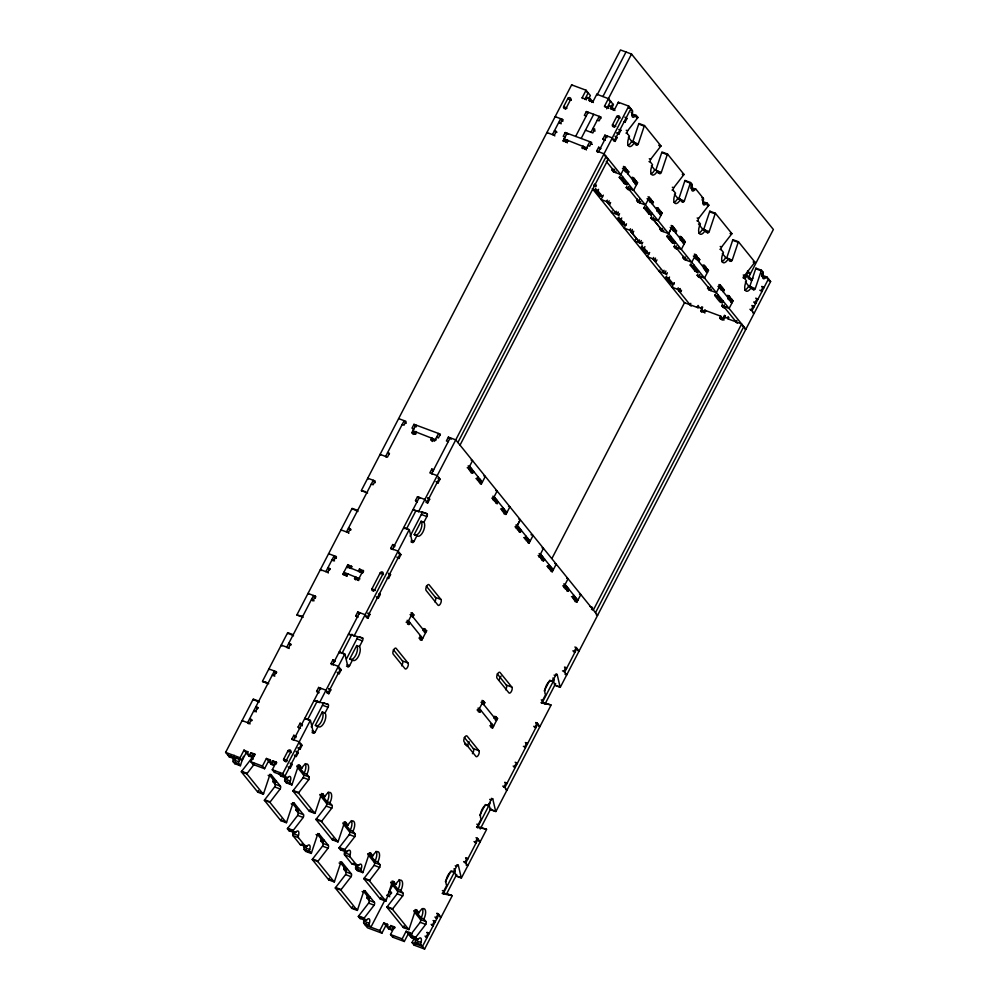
<?xml version="1.0" encoding="UTF-8"?>
<svg xmlns="http://www.w3.org/2000/svg" width="999" height="999" viewBox="0 0 999 999"><rect width="100%" height="100%" fill="white"/><g stroke="black" fill="none" stroke-linecap="round" stroke-linejoin="round"><path stroke-width="1.5" d="M243.519 756.243L240.534 765.147A2.21 0.999 -69.6 0 1 240.284 765.734L234.753 763.673A2.21 0.999 -69.6 0 0 235.002 763.086L235.377 761.975M385.377 899.25L370.879 927.222L369.38 925.374A2.21 0.999 -69.6 0 1 369.368 923.276A4.421 2.01 -69.6 0 0 369.355 919.08A4.421 2.01 -69.6 0 0 366.695 919.967A2.21 0.999 -69.6 0 1 365.372 920.416L363.873 918.568A2.21 0.999 -69.6 0 1 364.185 918.056L374.138 905.181A2.21 0.999 -69.6 0 0 374.413 902.397L365.197 890.996A2.21 0.999 -69.6 0 0 363.499 892.02L357.542 909.839A2.21 0.999 -69.6 0 1 357.292 910.426L340.834 890.072A2.21 0.999 -69.6 0 1 341.146 889.56L351.099 876.685A2.21 0.999 -69.6 0 0 351.373 873.9L342.158 862.499A2.21 0.999 -69.6 0 0 340.459 863.536L334.503 881.343A2.21 0.999 -69.6 0 1 334.253 881.93L317.794 861.588A2.21 0.999 -69.6 0 1 318.107 861.076L328.059 848.201A2.21 0.999 -69.6 0 0 328.334 845.416L319.118 834.003A2.21 0.999 -69.6 0 0 317.42 835.039L311.463 852.859A2.21 0.999 -69.6 0 1 311.213 853.433L309.715 851.585A2.21 0.999 -69.6 0 1 309.702 849.487A4.421 2.01 -69.6 0 0 309.678 845.291A4.421 2.01 -69.6 0 0 307.03 846.178A2.21 0.999 -69.6 0 1 305.694 846.628L298.451 837.661A2.21 0.999 -69.6 0 1 298.439 835.564A4.421 2.01 -69.6 0 0 298.426 831.368A4.421 2.01 -69.6 0 0 295.766 832.254A2.21 0.999 -69.6 0 1 294.443 832.704L292.944 830.856A2.21 0.999 -69.6 0 1 293.256 830.344L303.209 817.469A2.21 0.999 -69.6 0 0 303.484 814.684L294.268 803.283A2.21 0.999 -69.6 0 0 292.57 804.307L286.613 822.127A2.21 0.999 -69.6 0 1 286.363 822.714L269.905 802.359A2.21 0.999 -69.6 0 1 270.217 801.86L280.17 788.973A2.21 0.999 -69.6 0 0 280.444 786.188L271.228 774.787A2.21 0.999 -69.6 0 0 269.53 775.823L263.574 793.643A2.21 0.999 -69.6 0 1 263.324 794.217L257.792 792.17A2.21 0.999 -69.6 0 0 258.042 791.583L258.416 790.471M446.703 893.693L452.235 895.741L424.6 949.05L420.979 944.567A2.21 0.999 -69.6 0 1 420.966 942.469A4.421 2.01 -69.6 0 0 420.954 938.273A4.421 2.01 -69.6 0 0 418.294 939.16A2.21 0.999 -69.6 0 1 416.97 939.609L415.472 937.761A2.21 0.999 -69.6 0 1 415.784 937.249L425.736 924.375A2.21 0.999 -69.6 0 0 426.011 921.59L423.888 918.955A7.73 3.521 -69.6 0 0 424.862 909.215A7.73 3.521 -69.6 0 0 418.918 912.811L416.795 910.189A2.21 0.999 -69.6 0 0 415.097 911.213L409.14 929.033A2.21 0.999 -69.6 0 1 408.891 929.619L392.432 909.265A2.21 0.999 -69.6 0 1 392.744 908.753L402.697 895.878A2.21 0.999 -69.6 0 0 402.972 893.094L400.849 890.471A7.73 3.521 -69.6 0 0 401.823 880.718A7.73 3.521 -69.6 0 0 395.879 884.327L393.756 881.692A2.21 0.999 -69.6 0 0 392.058 882.729L386.101 900.549A2.21 0.999 -69.6 0 1 385.851 901.123L369.393 880.781A2.21 0.999 -69.6 0 1 369.705 880.269L379.657 867.394A2.21 0.999 -69.6 0 0 379.932 864.61L377.809 861.975A7.73 3.521 -69.6 0 0 378.783 852.234A7.73 3.521 -69.6 0 0 372.839 855.831L370.716 853.208A2.21 0.999 -69.6 0 0 369.018 854.232L363.062 872.052A2.21 0.999 -69.6 0 1 362.812 872.639L361.313 870.778A2.21 0.999 -69.6 0 1 361.301 868.68A4.421 2.01 -69.6 0 0 361.288 864.485A4.421 2.01 -69.6 0 0 358.629 865.384A2.21 0.999 -69.6 0 1 357.305 865.821L350.05 856.855A2.21 0.999 -69.6 0 1 350.037 854.757A4.421 2.01 -69.6 0 0 350.025 850.561A4.421 2.01 -69.6 0 0 347.365 851.46A2.21 0.999 -69.6 0 1 346.041 851.897L344.543 850.049A2.21 0.999 -69.6 0 1 344.855 849.537L354.807 836.663A2.21 0.999 -69.6 0 0 355.095 833.878L352.959 831.243A7.73 3.521 -69.6 0 0 353.933 821.503A7.73 3.521 -69.6 0 0 348.002 825.112L345.866 822.477A2.21 0.999 -69.6 0 0 344.168 823.501L338.211 841.32A2.21 0.999 -69.6 0 1 337.962 841.907L321.503 821.553A2.21 0.999 -69.6 0 1 321.815 821.053L331.768 808.166A2.21 0.999 -69.6 0 0 332.055 805.394L329.92 802.759A7.73 3.521 -69.6 0 0 330.906 793.006A7.73 3.521 -69.6 0 0 324.962 796.615L322.827 793.98A2.21 0.999 -69.6 0 0 321.129 795.017L315.172 812.836A2.21 0.999 -69.6 0 1 314.922 813.411L298.464 793.069A2.21 0.999 -69.6 0 1 298.776 792.557L308.728 779.682A2.21 0.999 -69.6 0 0 309.016 776.897L306.88 774.262A7.73 3.521 -69.6 0 0 307.867 764.522A7.73 3.521 -69.6 0 0 301.923 768.131L299.787 765.496A2.21 0.999 -69.6 0 0 298.089 766.52L292.133 784.34A2.21 0.999 -69.6 0 1 291.883 784.927L286.351 782.866A2.21 0.999 -69.6 0 0 286.601 782.292L286.975 781.168M286.363 822.714L280.831 820.654A2.21 0.999 -69.6 0 0 281.081 820.079L281.456 818.955M314.922 813.411L309.39 811.363A2.21 0.999 -69.6 0 0 309.64 810.776L310.015 809.665M311.213 853.433L305.682 851.385A2.21 0.999 -69.6 0 0 305.931 850.798L306.306 849.687M337.962 841.907L332.43 839.847A2.21 0.999 -69.6 0 0 332.679 839.272L333.054 838.149M334.253 881.93L328.721 879.869A2.21 0.999 -69.6 0 0 328.971 879.295L329.345 878.183M362.812 872.639L357.28 870.579A2.21 0.999 -69.6 0 0 357.53 869.992L357.904 868.88M357.292 910.426L351.76 908.366A2.21 0.999 -69.6 0 0 352.01 907.779L352.385 906.667M632.429 142.382A2.21 0.999 -69.6 0 0 632.729 141.895L638.698 124.076A2.21 0.999 -69.6 0 1 638.948 123.489L644.48 125.549L660.926 145.904A2.21 0.999 -69.6 0 1 660.614 146.403L650.661 159.291A2.21 0.999 -69.6 0 0 650.386 162.063L652.509 164.698A7.73 3.521 -69.6 0 0 651.535 174.45A7.73 3.521 -69.6 0 0 657.479 170.841L659.602 173.476A2.21 0.999 -69.6 0 0 661.301 172.44L667.257 154.62A2.21 0.999 -69.6 0 1 667.519 154.046L661.987 151.985A2.21 0.999 -69.6 0 0 661.738 152.572L655.769 170.379L661.301 172.44M385.851 901.123L380.319 899.063A2.21 0.999 -69.6 0 0 380.569 898.488L380.944 897.377M635.189 144.468L636.563 144.98A2.21 0.999 -69.6 0 0 638.261 143.956L644.218 126.136A2.21 0.999 -69.6 0 1 644.48 125.549M408.891 929.619L403.359 927.559A2.21 0.999 -69.6 0 0 403.608 926.972L403.983 925.861M678.508 199.363A2.21 0.999 -69.6 0 0 678.808 198.876L684.777 181.056A2.21 0.999 -69.6 0 1 685.027 180.469L690.559 182.53L692.045 184.378A2.21 0.999 -69.6 0 1 692.057 186.476A4.421 2.01 -69.6 0 0 692.082 190.672A4.421 2.01 -69.6 0 0 694.73 189.785A2.21 0.999 -69.6 0 1 696.066 189.348L703.308 198.302A2.21 0.999 -69.6 0 1 703.321 200.399A4.421 2.01 -69.6 0 0 703.333 204.595A4.421 2.01 -69.6 0 0 705.993 203.709A2.21 0.999 -69.6 0 1 707.317 203.272L708.815 205.12A2.21 0.999 -69.6 0 1 708.503 205.619L698.551 218.506A2.21 0.999 -69.6 0 0 698.276 221.291L700.399 223.913A7.73 3.521 -69.6 0 0 699.425 233.666A7.73 3.521 -69.6 0 0 705.369 230.057L707.492 232.692A2.21 0.999 -69.6 0 0 709.19 231.656L715.147 213.836A2.21 0.999 -69.6 0 1 715.396 213.262L709.877 211.201A2.21 0.999 -69.6 0 0 709.615 211.788L703.658 229.608A2.21 0.999 -69.6 0 1 703.246 230.245M681.268 201.448L682.642 201.96A2.21 0.999 -69.6 0 0 684.34 200.936L690.297 183.117A2.21 0.999 -69.6 0 1 690.559 182.53M726.698 258.092L732.654 240.272A2.21 0.999 -69.6 0 1 732.916 239.698L738.436 241.746L754.894 262.1A2.21 0.999 -69.6 0 1 754.582 262.612L744.63 275.487A2.21 0.999 -69.6 0 0 744.355 278.271L746.478 280.894A7.73 3.521 -69.6 0 0 745.504 290.647A7.73 3.521 -69.6 0 0 751.448 287.038L753.571 289.673A2.21 0.999 -69.6 0 0 755.269 288.636L761.226 270.816A2.21 0.999 -69.6 0 1 761.475 270.242L755.956 268.182A2.21 0.999 -69.6 0 0 755.694 268.768L749.737 286.588A2.21 0.999 -69.6 0 1 749.325 287.225M729.145 260.664L730.531 261.176A2.21 0.999 -69.6 0 0 732.23 260.152L738.186 242.332A2.21 0.999 -69.6 0 1 738.436 241.746M236.825 757.717A4.421 2.01 -69.6 0 0 236.101 758.478A2.21 0.999 -69.6 0 1 234.777 758.915L229.246 756.867L225.624 752.384L253.247 699.075L258.778 701.136M588.573 98.938L590.347 95.504L586.063 90.235L571.628 84.865L361.288 490.646L367.595 492.982M567.919 98.377L563.686 106.556A1.661 1.424 -39 0 0 564.323 108.504A1.661 1.424 -39 0 0 566.445 107.58L570.691 99.4A1.261 1.086 -39 0 0 570.766 98.514L570.716 98.389A1.936 1.661 -39 0 0 569.08 97.615L568.643 97.715A1.261 1.086 -39 0 0 567.919 98.364L568.718 99.363M325.886 571.665L334.128 555.769L336.014 558.116M346.491 531.93L373.264 480.282L375.212 482.692M552.447 134.603L560.676 118.706L562.812 121.341L561.426 120.829M250 724L249.463 723.338L251.448 719.517L249.6 718.843L251.199 720.816M256.256 711.912L255.732 711.263L257.705 707.442L255.869 706.755L257.455 708.728M274.8 676.161L274.263 675.499L276.248 671.69L268.868 668.943L269.405 669.605M289.136 648.501L288.599 647.839L290.572 644.03L288.736 643.344L290.197 645.154M314.061 600.824L313.399 599.999L315.372 596.191L308.004 593.443L308.541 594.105M328.259 573.014L327.734 572.352L329.707 568.531L327.872 567.857L329.595 569.992M334.528 560.926L333.991 560.277L335.976 556.455L328.596 553.721L329.133 554.37M348.863 533.279L348.326 532.617L350.299 528.808L348.464 528.121L350.187 530.257M554.82 135.939L554.283 135.29L556.268 131.468L554.42 130.782L555.881 132.592M561.076 123.864L560.551 123.202L562.524 119.393L555.157 116.646L555.681 117.308M234.178 755.319L233.279 757.067L234.777 758.915M244.006 750.124L246.141 752.759L242.183 760.389L240.06 757.754L244.006 750.124L248.227 752.147M582.642 98.526L582.105 97.865L586.063 90.235M436.563 437.287L438.411 437.974L440.384 434.153L413.973 424.325L411.988 428.146L413.836 428.833L411.863 432.642L413.274 434.403M587.824 145.479L589.66 146.166L591.633 142.358L565.222 132.53L563.249 136.339L565.084 137.025L563.111 140.847L563.648 141.496M415.646 434.19L412.862 430.744L415.821 425.025L416.446 425.786M567.332 142.869L564.123 138.948L567.095 133.229L568.019 134.378M584.79 99.425L588.224 92.87L586.962 92.407M252.21 757.292L250.087 754.657L251.074 752.746L253.209 755.381L252.21 757.292L248.838 756.031L246.703 753.396L247.702 751.498M586.326 99.888L585.801 99.238L586.788 97.328L590.159 98.589L592.295 101.211L591.67 102.41M414.647 434.003L415.959 431.456M565.896 142.208L567.22 139.66M343.419 574.85L342.882 574.2L347.827 564.66L352.172 566.858M416.533 432.105L415.547 434.016L411.863 432.642M248.838 756.031L249.513 754.72M589.972 101.473L589.173 100.487L590.159 98.589M345.629 575.636L346.553 573.851M349.638 567.882L347.827 564.66M597.252 120.18L599.1 120.867L601.073 117.045L586.338 111.563L584.353 115.385L586.201 116.071M351.511 566.033L350.524 567.932L351.049 568.593M347.09 575.087L346.715 575.799L345.105 575.199M264.573 768.718L262.45 766.083L266.408 758.453L268.531 761.088L264.573 768.718L252.934 764.385L250.811 761.75L254.757 754.12L251.074 752.746M593.394 102.522L592.857 101.861L596.815 94.231L608.591 98.726M575.649 136.413L588.174 112.25M597.402 94.455L620.466 49.95L631.53 54.058L773.376 229.483L748.638 277.198M252.934 764.385L253.671 762.949M581.181 138.461L593.706 114.311M602.934 96.503L625.998 52.01M355.619 579.857L354.558 578.533L355.544 576.623L357.667 579.258L357.292 579.969M363.711 571.028L359.49 569.005L358.504 570.904L359.303 571.89M361.126 572.589L361.626 571.628L359.49 569.005M358.766 580.569L358.241 579.907L363.186 570.367M432.317 441.483L430.894 439.722L431.893 437.824L434.016 440.447L432.092 439.735M582.692 148.589L582.155 147.927L583.141 146.016L586.376 149.962M631.53 54.058L604.507 106.194L605.431 107.343M590.996 132.255L599.238 116.371L600.886 118.406M584.902 149.363L585.277 148.651L584.315 148.289M606.655 108.829L610.614 101.211L609.128 100.649M273.714 765.284L271.591 762.662L272.577 760.751L274.7 763.386L273.714 765.284L271.228 764.36L269.106 761.738L270.092 759.827L266.408 758.453M608.853 108.391L608.191 107.567L609.178 105.657L611.663 106.581L613.786 109.216L613.174 110.402M610.963 107.268L612.737 103.834M611.338 109.316L610.676 108.491L611.663 106.581M271.228 764.36L272.09 762.699M612.1 107.243L613.423 104.708L608.453 98.564M299.975 743.968L301.348 744.48L284.877 776.26L274.438 772.377L272.302 769.754L276.261 762.125L272.577 760.751M614.897 110.514L614.36 109.865L618.319 102.235L628.758 106.119L632.379 110.602A2.21 0.999 -69.6 0 1 632.392 112.7A4.421 2.01 -69.6 0 0 632.417 116.895A4.421 2.01 -69.6 0 0 635.064 115.996A2.21 0.999 -69.6 0 1 636.388 115.559L637.886 117.407A2.21 0.999 -69.6 0 1 637.574 117.919L627.622 130.794A2.21 0.999 -69.6 0 0 627.347 133.579L629.47 136.214A7.73 3.521 -69.6 0 0 628.496 145.954A7.73 3.521 -69.6 0 0 634.44 142.345L636.563 144.98M274.438 772.377L275.362 770.591M292.382 739.76L291.858 739.11L293.831 735.289L296.204 736.638M298.776 727.846L298.114 727.022L300.087 723.214L302.472 724.55M317.844 692.744L316.658 691.271L318.631 687.449L325.999 690.197L328.833 693.706L330.819 689.884L328.721 688.498M331.918 664.76L330.981 663.611L332.967 659.802L335.339 661.138M356.718 616.92L355.781 615.771L357.767 611.962L365.135 614.697L367.969 618.206L369.942 614.397L367.857 612.999M391.246 549.038L390.709 548.389L392.694 544.567L395.067 545.916M416.933 502.297L415.509 500.549L417.495 496.728L424.862 499.475L427.697 502.984L429.67 499.163L427.584 497.777M433.666 469.767L431.818 469.08L429.845 472.889L437.212 475.636L440.059 479.145L438.074 482.954L436.7 482.442M596.228 614.772L597.602 615.297L455.756 439.872L448.376 437.137L446.403 440.946L448.251 441.633M597.739 152.372L596.678 151.049L598.651 147.24L601.023 148.576M603.471 139.635L602.934 138.973L604.907 135.165L612.287 137.899L615.122 141.408L617.095 137.6L615.009 136.201M288.636 751.797L287.937 750.911L290.697 751.947L286.451 760.127A1.261 1.086 -39 0 1 285.739 760.776L285.302 760.901A1.936 1.661 -39 0 1 283.728 760.227L283.604 759.989A1.261 1.086 -39 0 1 283.691 759.09L287.937 750.911A1.661 1.424 -39 0 1 290.06 749.999A1.661 1.424 -39 0 1 290.697 751.947L291.221 752.597M598.513 151.736L606.755 135.839L607.28 136.501M616.758 116.533L612.524 124.725A1.661 1.424 -39 0 0 613.161 126.661A1.661 1.424 -39 0 0 615.284 125.749L619.53 117.57A1.261 1.086 -39 0 0 619.605 116.683L619.492 116.433A1.936 1.661 -39 0 0 617.919 115.772L617.482 115.884A1.261 1.086 -39 0 0 616.758 116.533L617.432 117.358M280.22 772.539L279.345 774.213L280.844 776.061L286.376 778.109A2.21 0.999 -69.6 0 0 287.7 777.672A4.421 2.01 -69.6 0 1 290.359 776.785A4.421 2.01 -69.6 0 1 290.372 780.981A2.21 0.999 -69.6 0 0 290.384 783.079L291.883 784.927M286.139 761.101L285.814 761.725L283.691 759.103M308.204 718.543L317.52 700.574M341.933 653.483L351.91 634.228M406.643 528.621L415.921 510.739M286.376 778.109L282.754 773.638L310.377 720.329L304.857 718.269M353.983 636.213L409.24 529.607L403.708 527.547M418.419 511.9L628.758 106.119M426.985 502.11L439.348 478.271M457.879 442.507L606.168 156.431L604.782 155.906M311.238 726.897L322.49 705.207A2.21 0.999 -69.6 0 0 322.927 702.734M346.466 658.953L356.905 638.798A2.21 0.999 -69.6 0 0 357.417 636.813M410.102 536.188L421.341 514.485A2.21 0.999 -69.6 0 0 421.778 512.025M288.823 767.731L290.197 768.243L292.183 764.422L290.259 763.099M294.917 755.968L296.291 756.48L298.276 752.672L296.179 751.273M298.364 748.526L300.087 749.175L302.06 745.354L299.225 741.845L291.858 739.11M337.837 673.164L339.223 673.676L341.196 669.867L338.361 666.358L330.981 663.611M376.973 597.664L378.346 598.189L380.332 594.368L379.62 593.493M387.187 577.959L388.561 578.471L390.547 574.662L388.449 573.264M397.565 557.942L398.951 558.453L400.924 554.632L398.089 551.123L390.709 548.389M617.182 133.454L618.905 134.103L620.891 130.282L620.179 129.408M623.626 121.828L624.999 122.34L626.985 118.519L624.887 117.133M596.415 185.027L595.679 186.451L594.442 184.34M593.818 185.764L594.555 184.328M460.015 445.142L608.304 159.053L606.917 158.541M318.132 726.335L315.359 725.311L322.29 711.962L325.05 712.986A7.73 3.521 -69.6 0 1 324.076 722.727A7.73 3.521 -69.6 0 1 318.132 726.335L315.16 732.055A2.21 0.999 -69.6 0 1 313.461 733.091L312.088 732.579M352.547 659.927L349.787 658.903L356.705 645.554L359.465 646.578A7.73 3.521 -69.6 0 1 358.491 656.331A7.73 3.521 -69.6 0 1 352.547 659.927L349.588 665.659A2.21 0.999 -69.6 0 1 347.889 666.683L346.503 666.171M416.983 535.614L414.223 534.59L421.141 521.241L423.913 522.265A7.73 3.521 -69.6 0 1 422.927 532.017A7.73 3.521 -69.6 0 1 416.983 535.614L414.023 541.333A2.21 0.999 -69.6 0 1 412.325 542.37L410.939 541.858M595.829 188.274L595.079 189.71L599.937 195.692L602.609 196.89L597.727 190.609L594.992 189.46L597.852 190.734L598.588 189.31M325.05 712.986L328.009 707.267A2.21 0.999 -69.6 0 0 328.296 704.482L326.561 703.833M359.465 646.578L362.437 640.859A2.21 0.999 -69.6 0 0 362.712 638.074L359.603 636.925M423.913 522.265L426.873 516.545A2.21 0.999 -69.6 0 0 427.16 513.761L425.075 512.986M623.401 166.408L624.787 166.92L620.829 174.55L613.473 171.816L612.05 170.067L612.799 168.631M600.549 194.131L599.812 195.554L602.559 196.578L603.321 195.155M614.635 169.318L613.898 170.742L612.05 170.067M613.473 171.816L614.21 170.379M601.81 198.064L601.048 199.5L608.441 202.248L609.852 203.996L610.601 202.56M616.046 171.066L615.297 172.502L606.256 161.301M607.33 200.125L606.58 201.548L616.982 214.41L617.906 212.625M468.231 467.082L470.991 468.106L470.005 470.017L468.581 468.256L472.539 460.626L471.153 460.114M620.079 176.036L619.318 177.472L624.188 183.441L626.848 184.653L622.04 178.434L619.23 177.26L622.09 178.496L622.839 177.073M609.178 200.811L608.016 203.309L609.852 203.996M624.787 166.92L626.198 168.681L625.212 170.579L623.826 170.067M471.016 469.942L471.565 468.868M470.829 470.292L473.588 471.328L472.602 473.226L471.191 471.478L472.177 469.567L470.791 469.055M625.998 169.63L627.384 170.142L626.398 172.053L625.012 171.528M627.809 173.801L628.808 171.89L627.384 170.142M624.8 181.893L624.05 183.317L626.873 184.403L627.572 182.917M612.2 210.926L611.463 212.362L618.831 215.097L619.567 213.674M630.431 188.249L629.495 190.047L627.659 189.36L626.236 187.6L626.985 186.176M476.973 477.897L479.745 478.921L478.746 480.831L477.335 479.083L478.321 477.172M628.808 186.85L628.071 188.287L639.884 202.897L640.634 201.473M632.542 179.645L633.528 177.747L632.155 177.223M616.308 211.226L615.571 212.662L618.831 215.097M627.659 189.36L628.771 187.213M617.407 213.349L618.156 211.913M633.528 177.747L634.952 179.495L633.965 181.406L632.579 180.894M483.928 475.911L485.302 476.423L481.356 484.053L479.932 482.292L480.919 480.382L479.545 479.87M634.752 180.444L636.126 180.956L635.139 182.867L633.766 182.355M407.155 621.578L409.915 622.614L408.928 624.525L407.505 622.764L412.45 613.224L411.064 612.712M618.98 216.933L618.244 218.356L623.089 224.338L625.761 225.537L620.953 219.318L621.74 217.957M636.126 180.956L637.549 182.717L633.591 190.334L626.236 187.6M412.45 613.224L413.873 614.984L412.887 616.895L411.151 616.246M624.15 221.915L622.964 224.201L625.774 225.287L626.473 223.801M647.989 196.815L649.375 197.327L645.416 204.957L638.061 202.223L636.638 200.462L637.387 199.038M624.962 226.711L624.225 228.147L631.593 230.894L633.016 232.642L633.753 231.206M639.41 199.363L638.486 201.149L636.638 200.462M638.061 202.223L638.798 200.787M630.494 228.771L629.757 230.207L640.159 243.069L641.333 240.572M423.838 628.508L426.635 630.769L421.69 640.309L420.279 638.548L421.266 636.65L419.88 636.126M425.224 629.02L424.225 630.918L422.852 630.406M642.757 242.332L642.007 243.756L638.748 241.321L631.168 231.955L632.342 229.458M493.156 497.614L495.579 498.513L494.592 500.424L493.169 498.663L497.127 491.033L495.741 490.521M644.667 206.443L643.905 207.867L648.776 213.848L651.435 215.047L646.565 208.779L643.831 207.717L646.69 208.903L647.427 207.48M649.375 197.327L650.786 199.088L649.8 200.986L648.413 200.474M495.417 500.699L498.176 501.735L497.19 503.633L495.779 501.885L496.765 499.975L495.379 499.463M650.586 200.037L651.972 200.549L650.986 202.447L649.6 201.935M652.397 204.208L653.396 202.298L651.972 200.549M649.387 212.3L648.638 213.724L651.46 214.81L652.16 213.324M635.376 239.585L634.627 241.009L642.007 243.756M638.748 241.321L639.497 239.885M660.564 227.697L659.827 229.121L661.663 229.807L654.083 220.454L650.824 218.007L651.573 216.583M501.91 508.429L504.333 509.328L503.334 511.238L501.923 509.478L502.909 507.579M652.247 219.768L653.396 217.258M657.13 210.052L658.116 208.142L656.743 207.63M658.116 208.142L659.54 209.902L658.553 211.813L656.818 211.164M654.083 220.454L654.832 219.018M642.17 245.579L641.42 247.015L646.266 252.984L648.938 254.183L644.068 247.914L641.346 246.903L644.193 248.039L644.929 246.616M508.516 506.306L509.89 506.83L505.944 514.448L504.52 512.699L505.506 510.789L504.133 510.277M659.34 210.851L660.714 211.363L659.727 213.274L658.353 212.762M660.714 211.363L662.137 213.112L658.179 220.742L650.824 218.007M646.153 252.859L647.077 251.074M648.151 255.369L647.389 256.793L654.782 259.54L656.193 261.301L656.942 259.865M649.662 252.46L648.9 253.883L646.141 252.859M682.966 243.169L684.352 243.681L671.578 227.897L668.618 233.616L661.238 230.881L662.412 228.384M663.798 230.12L663.061 231.556L652.659 218.694M653.658 257.43L652.921 258.853L664.747 273.476L665.921 270.979M655.519 258.117L654.357 260.614L656.193 261.301M515.984 526.136L518.756 527.16L517.757 529.07L516.346 527.322L520.292 519.692L518.918 519.18M668.581 233.604L672.539 225.986L671.153 225.462M526.997 540.047L530.107 541.208L517.345 525.412L520.317 519.692M672.539 225.986L673.963 227.735L672.976 229.645L671.59 229.133M518.968 528.646L519.343 527.922M670.616 236.126L669.867 237.562L674.687 243.656L672.027 242.582L667.007 236.376L669.867 237.562L667.082 236.526L667.819 235.09L667.107 236.538L671.89 242.445L674.575 243.394L675.336 241.983M518.581 529.358L521.353 530.382L520.367 532.292L518.943 530.531L519.93 528.621L518.556 528.109M673.763 228.684L675.137 229.196L674.15 231.106L672.777 230.594M675.574 232.854L676.56 230.956L675.137 229.196M671.803 242.37L672.577 240.946M659.964 269.992L659.215 271.416L666.595 274.163L667.344 272.727M678.196 247.315L677.272 249.101L675.424 248.414L674.013 246.666L674.75 245.23M525.074 537.087L527.497 537.986L526.51 539.885L525.087 538.136L526.073 536.226M664.085 270.292L663.336 271.728L666.595 274.163M675.424 248.414L676.56 245.916M680.294 238.711L681.293 236.8L679.907 236.288M681.293 236.8L682.704 238.549L681.718 240.459L679.994 239.822M530.993 534.702L533.079 535.476L529.108 543.106L527.697 541.346L528.683 539.448L527.297 538.936M682.504 239.498L683.89 240.01L682.904 241.92L681.518 241.408M666.758 275.986L666.008 277.422L670.853 283.391L673.526 284.59L668.718 278.384L665.921 277.26L668.768 278.446L669.517 277.023M683.89 240.01L685.302 241.77L681.355 249.4L674.013 246.666M694.33 254.121L695.716 254.633L691.758 262.262L684.402 259.528L682.979 257.767L683.716 256.343M671.478 281.83L670.741 283.266L673.488 284.29L674.25 282.867L673.488 284.29M684.402 259.528L685.564 257.03M671.977 287.2L672.727 285.776L671.99 287.213L679.37 289.947L680.781 291.708L681.53 290.272M686.975 258.778L686.226 260.202L675.824 247.34M678.246 287.824L677.509 289.26L691.146 306.131M539.497 554.92L541.92 555.819L540.934 557.729L539.51 555.968L543.468 548.339L542.082 547.827M690.996 263.748L690.247 265.172L695.104 271.154L697.777 272.352L692.969 266.146L690.159 264.972L693.006 266.209L693.768 264.772M679.37 289.947L680.107 288.524M679.869 289.235L678.945 291.021L680.781 291.708M695.716 254.633L697.127 256.381L696.141 258.291L694.755 257.779M541.945 557.642L542.307 556.93M541.758 558.004L544.517 559.028L543.531 560.938L542.107 559.19L543.106 557.28L541.72 556.768M696.927 257.33L698.313 257.854L697.327 259.752L695.941 259.24M698.738 261.513L699.725 259.603L698.313 257.854M695.729 269.593L694.979 271.016L697.789 272.115L698.488 270.629M701.173 276.323L700.424 277.747L698.588 277.06L697.165 275.312L697.901 273.876M551.985 558.379L684.515 302.697L698.039 307.729L698.776 306.306M548.114 567.082L549.25 564.885M699.737 274.563L698.988 275.986L710.813 290.609L711.563 289.186M703.471 267.357L704.457 265.447L703.071 264.935M698.588 277.06L699.512 275.274M548.301 568.031L549.675 568.543L550.661 566.633L547.902 565.609M704.457 265.447L705.881 267.208L704.882 269.106L703.508 268.594M366.371 923.176L365.347 925.161L379.782 930.544L381.905 933.166L385.864 925.536L383.741 922.914L379.782 930.544M554.857 563.611L556.231 564.123L552.285 571.753L550.861 570.004L551.848 568.094L550.461 567.582M705.681 268.157L707.055 268.669L706.068 270.579L704.682 270.055M478.084 709.29L480.844 710.326L479.857 712.225L478.434 710.476L483.379 700.936L481.993 700.424M690.059 304.757L690.796 303.334M704.52 278.047L708.478 270.417L707.055 268.669M483.379 700.936L484.802 702.697L483.803 704.595L482.43 704.083M391.059 893.755L389.323 891.62L393.082 884.39M498.888 680.269L501.023 676.136M389.722 896.777L389.198 896.128L391.171 892.307L389.323 891.62M467.994 745.791L467.457 745.142L469.068 742.032M698.039 307.729L697.327 306.855L698.076 305.419M718.918 284.528L720.304 285.04L716.345 292.67L708.99 289.935L707.567 288.174L708.303 286.75M708.99 289.935L710.339 287.075M704.12 312.063L701.011 308.229L701.76 306.793M701.635 312.15L700.711 311.001L702.684 307.18M703.496 312.362L704.819 309.815M704.932 313.024L704.395 312.375L705.381 310.464L720.741 316.171L723.975 320.117M391.945 930.069L389.81 927.447L390.796 925.536L392.932 928.171L391.945 930.069L388.561 928.82L386.438 926.185L387.425 924.275L383.741 922.914M494.767 716.208L497.564 718.481L492.619 728.021L491.196 726.261L492.195 724.35L490.809 723.838M496.141 716.72L495.154 718.631L493.768 718.119M564.085 585.327L566.508 586.226L565.521 588.124L564.098 586.376L568.056 578.746L566.67 578.234M715.584 294.156L714.834 295.579C714.535 294.58 722.165 307.217 723.076 301.036M388.561 928.82L389.235 927.509M720.304 285.04L721.715 286.788L720.729 288.699L718.656 287.924M718.356 295.18L717.607 296.616L722.339 302.46L719.567 301.423L720.316 300M566.346 588.411L569.105 589.435L568.119 591.346L566.695 589.585L567.694 587.687L566.308 587.175M721.515 287.737L722.901 288.249L721.915 290.16L720.529 289.648M723.326 291.92L724.312 290.01L722.901 288.249M404.308 941.495L402.172 938.873L406.131 931.243L408.254 933.865L404.308 941.495L392.657 937.162L390.534 934.54L394.48 926.91L390.796 925.536M392.657 937.162L393.406 935.738M725.761 306.73L725.012 308.154L723.176 307.467L721.753 305.719L722.489 304.283M572.839 596.141L575.249 597.04L574.263 598.95L572.852 597.19L573.838 595.279M724.325 304.97L723.588 306.393L737.225 323.264M728.059 297.764L729.045 295.854L727.659 295.342M723.176 307.467L723.913 306.044M720.679 319.23L719.755 318.082L720.741 316.171M729.045 295.854L730.469 297.615L729.47 299.513L727.747 298.876M579.445 594.018L580.819 594.53L576.873 602.16L575.449 600.411L576.435 598.501L575.049 597.989M730.269 298.551L731.643 299.076L730.656 300.974L729.27 300.462M724.987 318.219L723.751 316.683L724.487 315.247M722.127 320.242L722.864 318.806L721.915 318.444M744.605 278.259L748.189 271.353L747.452 271.079M725.411 315.634L723.438 319.455L719.755 318.082M731.643 299.076L733.066 300.824L729.108 308.454L721.753 305.719M745.242 277.085L748.214 271.366M752.06 280.195L749.287 276.748L746.802 275.824L745.816 277.734L743.356 276.81M590.034 606.518L592.494 607.442L591.508 609.34L593.356 610.027L741.645 323.951L728.146 318.931L727.434 318.044L728.171 316.621M749.287 276.748L748.301 278.659L751.985 280.02L752.971 278.122M416.97 939.609L411.438 937.549L408.828 934.515L409.815 932.604L406.131 931.243M728.146 318.931L728.883 317.495M411.75 934.602L412.112 933.89M750.961 280.207L751.385 279.37L749.687 278.733M411.263 936.55L410.951 937.149L413.686 937.599M424.6 949.05L414.16 945.166L412.038 942.532L414.073 938.598M445.367 881.68L450.899 871.003L453.658 872.027L456.63 866.308A2.21 0.999 -69.6 0 1 458.329 865.284L461.251 877.709L455.719 875.648L454.083 868.655M479.782 815.284L485.314 804.595L488.086 805.631L491.046 799.899A2.21 0.999 -69.6 0 1 492.744 798.875L495.666 811.3L490.147 809.252L488.861 803.808M544.218 690.958L549.762 680.282L552.522 681.306L555.494 675.586A2.21 0.999 -69.6 0 1 557.192 674.562L560.114 686.987L554.582 684.939L552.934 677.946M736.126 321.903L736.862 320.467M414.16 945.166L415.084 943.381M443.281 892.881L451.985 895.579L443.494 893.893A2.21 0.999 -69.6 0 1 443.781 891.108L446.74 885.376A7.73 3.521 -69.6 0 1 447.714 875.636A7.73 3.521 -69.6 0 1 453.658 872.027M486.413 829.17L477.922 827.484A2.21 0.999 -69.6 0 1 478.196 824.699L481.168 818.98A7.73 3.521 -69.6 0 1 482.142 809.227A7.73 3.521 -69.6 0 1 488.086 805.631M550.849 704.857L542.357 703.171A2.21 0.999 -69.6 0 1 542.632 700.386L545.604 694.667A7.73 3.521 -69.6 0 1 546.578 684.914A7.73 3.521 -69.6 0 1 552.522 681.306M417.807 942.694L416.945 944.367L415.447 942.507A2.21 0.999 -69.6 0 1 415.447 940.409A4.421 2.01 -69.6 0 0 415.846 938.536M443.731 892.694L455.119 870.728M477.385 827.759L490.222 802.996M542.107 702.909L554.233 679.52M446.89 893.318L456.693 874.425M480.232 829.02L490.921 808.378M544.942 704.17L555.644 683.528M425.711 937L427.085 937.524L426.386 936.637L428.359 932.829L426.973 932.317M431.98 925.311L433.191 925.761L432.48 924.874L434.453 921.066L433.067 920.554M435.589 917.931L436.975 918.443L436.263 917.569L438.249 913.76L436.863 913.236M466.009 864.922L467.857 865.609L465.022 862.1L466.995 858.291L465.609 857.779M474.725 842.444L476.111 842.956L475.399 842.082L477.372 838.261L475.999 837.749M505.606 789.597L506.98 790.122L504.145 786.613L506.131 782.791L504.745 782.279M513.861 766.945L515.234 767.457L514.535 766.583L516.508 762.774L515.122 762.249M525.449 747.751L524.75 746.877L526.723 743.056L525.337 742.544M534.453 727.21L535.839 727.722L535.127 726.847L537.1 723.039L535.726 722.527M564.984 674.25L566.708 674.887L563.873 671.378L565.859 667.569L564.472 667.057M573.588 651.723L574.962 652.235L574.263 651.36L576.236 647.539L574.85 647.027M752.746 312.799L754.133 313.324L751.298 309.815L753.271 305.994L751.897 305.482M754.42 302.859L755.793 303.371L755.082 302.497L757.067 298.689L755.681 298.177M761.887 291.621L761.188 290.734L763.161 286.925L761.775 286.413M564.585 672.265L576.947 648.426M595.479 612.662L743.768 326.586L742.382 326.061M761.8 275.125L766.982 277.048L770.616 281.531L560.277 687.324L554.745 685.264M682.642 201.96L680.519 199.325A7.73 3.521 -69.6 0 1 674.575 202.934A7.73 3.521 -69.6 0 1 675.549 193.194L673.426 190.559A2.21 0.999 -69.6 0 1 673.701 187.775L683.653 174.9A2.21 0.999 -69.6 0 0 683.965 174.388L667.519 154.046M257.792 792.17L241.333 771.815A2.21 0.999 -69.6 0 1 241.646 771.303L251.598 758.428A2.21 0.999 -69.6 0 0 252.098 756.83M263.324 794.217L246.865 773.875A2.21 0.999 -69.6 0 1 247.178 773.363L254.021 764.51M280.831 820.654L264.373 800.311A2.21 0.999 -69.6 0 1 264.685 799.799L274.638 786.925A2.21 0.999 -69.6 0 0 274.925 784.14L272.789 781.505A7.73 3.521 -69.6 0 0 273.863 778.92M309.39 811.363L292.932 791.008A2.21 0.999 -69.6 0 1 293.244 790.496L303.209 777.622A2.21 0.999 -69.6 0 0 303.484 774.837L297.14 767.007M730.531 261.176L728.408 258.554A7.73 3.521 -69.6 0 1 722.464 262.15A7.73 3.521 -69.6 0 1 723.438 252.41L721.315 249.775A2.21 0.999 -69.6 0 1 721.59 246.99L731.543 234.116A2.21 0.999 -69.6 0 0 731.855 233.604L715.396 213.262M294.443 832.704L288.911 830.644L287.412 828.795A2.21 0.999 -69.6 0 1 287.724 828.283L297.677 815.409A2.21 0.999 -69.6 0 0 297.964 812.624L295.829 810.002A7.73 3.521 -69.6 0 0 296.728 807.941M332.43 839.847L315.971 819.505A2.21 0.999 -69.6 0 1 316.283 818.993L326.248 806.118A2.21 0.999 -69.6 0 0 326.523 803.333L320.179 795.491M328.721 879.869L312.262 859.527A2.21 0.999 -69.6 0 1 312.575 859.015L322.527 846.141A2.21 0.999 -69.6 0 0 322.802 843.356L320.679 840.721A7.73 3.521 -69.6 0 0 321.566 838.673M346.041 851.897L340.509 849.837L339.011 847.989A2.21 0.999 -69.6 0 1 339.323 847.489L349.275 834.602A2.21 0.999 -69.6 0 0 349.563 831.817L343.219 823.988M351.76 908.366L335.302 888.011A2.21 0.999 -69.6 0 1 335.614 887.512L345.567 874.625A2.21 0.999 -69.6 0 0 345.841 871.84L343.718 869.217A7.73 3.521 -69.6 0 0 344.792 866.633M380.319 899.063L363.861 878.72A2.21 0.999 -69.6 0 1 364.173 878.208L374.126 865.334A2.21 0.999 -69.6 0 0 374.413 862.549L368.069 854.707M365.372 920.416L359.84 918.356L358.341 916.508A2.21 0.999 -69.6 0 1 358.653 915.996L368.606 903.121A2.21 0.999 -69.6 0 0 368.881 900.336L366.758 897.701A7.73 3.521 -69.6 0 0 367.644 895.653M403.359 927.559L386.9 907.204A2.21 0.999 -69.6 0 1 387.212 906.705L397.165 893.818A2.21 0.999 -69.6 0 0 397.452 891.046L391.108 883.203M415.472 937.761L409.94 935.701A2.21 0.999 -69.6 0 1 410.252 935.189L420.204 922.314A2.21 0.999 -69.6 0 0 420.492 919.53L414.148 911.687M361.538 490.821L365.247 491.558M413.136 510.014L416.321 510.651M417.907 510.964L418.968 511.176M427.16 513.761L412.887 509.852M297.09 615.134L300.274 615.771M300.811 615.871L302.397 616.196M303.147 617.295L296.853 614.972L352.11 508.354L357.642 510.414M348.688 634.328L352.934 635.177M362.712 638.074L348.451 634.165M542.132 702.16L551.098 705.032L495.829 811.638L490.309 809.577M266.383 682.28L262.675 681.543L268.731 683.703M317.994 701.473L314.273 700.736L328.296 704.482M477.172 826.373L486.65 829.345L461.413 878.034L455.881 875.986M613.024 140.022L614.41 140.534L630.881 108.741L628.596 107.892M750.624 310.177L752.01 310.689L768.481 278.896L766.945 278.334M631.006 110.077L632.379 110.602M631.006 112.175L632.392 112.7M631.905 113.886L636.388 115.559M631.955 114.848L635.064 115.996M636.513 116.895L637.886 117.407M636.201 117.407L637.574 117.919M590.809 100.662L592.295 101.211M612.549 108.754L613.786 109.216M582.105 97.865L585.801 99.238M589.173 100.487L592.857 101.861M604.507 106.194L608.191 107.567M610.676 108.491L614.36 109.865M625.599 118.007L626.985 118.519M638.698 124.076L644.218 126.136M567.807 98.601L571.103 100.287M619.405 117.807L616.633 116.771L617.17 117.432M626.248 130.282L627.622 130.794M618.818 129.508L620.891 130.282M658.853 145.13L660.926 145.904M625.961 133.067L627.347 133.579M659.24 145.891L660.614 146.403M616.82 132.705L618.905 134.103M628.359 137.225L631.668 141.321L634.44 142.345M661.738 152.572L667.257 154.62M632.729 141.895L638.261 143.956M615.709 137.088L617.095 137.6M585.464 130.207L592.832 132.942L594.817 129.133L592.969 128.446L595.104 131.069M613.736 140.896L615.122 141.408M560.551 123.202L558.703 122.527L559.365 123.339M602.934 138.973L605.307 140.322M649.288 158.766L650.661 159.291M682.592 173.876L683.965 174.388M649 161.551L650.386 162.063M682.28 174.388L683.653 174.9M590.846 143.906L591.92 144.306M651.398 165.722L654.707 169.818L657.479 170.841M684.777 181.056L690.297 183.117M690.671 183.866L692.045 184.378M657.879 172.827L659.602 173.476M554.283 135.29L546.915 132.542L547.577 133.367M564.123 138.948L587.474 148.164M596.678 151.049L604.045 153.796L745.891 329.208L744.517 328.696M690.671 185.964L692.057 186.476M690.883 187.412L696.066 189.348M563.111 140.847L566.795 142.22L567.782 140.31L568.319 140.971M582.155 147.927L585.839 149.301L589.822 141.683L591.995 144.368M690.933 188.374L694.73 189.785M623.788 167.782L626.198 168.681M701.922 197.79L703.308 198.302M622.427 168.319L623.813 168.831L636.575 184.628L634.852 183.978M672.327 187.263L673.701 187.775M626.036 170.866L628.808 171.89M701.935 199.887L703.321 200.399M672.04 190.047L673.426 190.559M702.834 201.598L707.317 203.272M702.884 202.56L705.993 203.709M707.429 204.608L708.815 205.12M707.117 205.107L708.503 205.619M631.843 178.334L634.952 179.495M634.79 181.681L637.549 182.717M674.437 194.206L677.747 198.302L680.519 199.325M678.808 198.876L684.34 200.936M709.615 211.788L715.147 213.836M648.713 198.314L650.786 199.088M647.015 198.726L648.401 199.238L661.163 215.035L659.777 214.51M697.165 217.994L698.551 218.506M650.973 201.398L653.396 202.298M730.469 233.092L731.855 233.604M696.89 220.767L698.276 221.291M730.157 233.604L731.543 234.116M656.768 208.878L659.54 209.902M593.943 185.814L595.679 186.451M659.715 212.213L662.137 213.112M698.463 223.913L702.597 229.033L705.369 230.057M732.654 240.272L738.186 242.332M703.658 229.608L709.19 231.656M705.769 232.043L707.492 232.692M671.89 226.96L673.963 227.735M670.192 227.385L672.727 228.296M720.204 246.478L721.59 246.99M673.801 229.92L676.56 230.956M753.508 261.588L754.894 262.1M719.929 249.263L721.315 249.775M753.196 262.088L754.582 262.612M679.944 237.525L682.704 238.549M682.891 240.871L685.302 241.77M722.327 253.421L725.636 257.517L732.23 260.152M755.694 268.768L761.226 270.816M761.588 271.578L762.974 272.09A2.21 0.999 -69.6 0 1 762.986 274.188A4.421 2.01 -69.6 0 0 762.999 278.384A4.421 2.01 -69.6 0 0 765.659 277.497A2.21 0.999 -69.6 0 1 766.982 277.048M761.6 273.676L762.986 274.188M761.862 276.086L765.659 277.497M748.863 273.439L750.311 273.976L747.826 270.916M769.068 280.956L770.616 281.531M694.705 255.482L697.127 256.381M631.168 231.955L633.016 232.642M693.356 256.031L694.73 256.543L707.504 272.327L705.769 271.691M695.891 256.943L696.578 257.205M743.244 274.975L744.63 275.487M696.965 258.579L699.725 259.603M742.969 277.759L744.355 278.271M682.979 257.767L684.827 258.454M762.137 287.163L763.873 287.799L763.161 286.925M703.109 266.171L705.881 267.208M705.719 269.393L708.478 270.417M745.366 281.918L748.676 286.014L751.448 287.038M749.737 286.588L755.269 288.636M759.802 290.222L761.188 290.734M751.847 289.023L753.571 289.673M697.165 275.312L704.532 278.059M718.955 285.764L721.715 286.788M717.944 286.438L719.317 286.95L732.092 302.734L730.706 302.222M721.902 289.111L724.312 290.01M753.708 301.985L755.082 302.497M707.567 288.174L709.415 288.861M727.697 296.578L730.469 297.615M752.259 306.231L753.983 306.868L753.271 305.994M730.644 299.925L733.066 300.824M749.912 309.29L751.298 309.815M697.327 306.855L701.011 308.229M723.751 316.683L727.434 318.044M700.711 311.001L704.395 312.375M398.626 418.618L405.994 421.366L404.021 425.174L402.172 424.488M412.862 430.744L436.213 439.96M430.894 439.722L434.59 441.096L438.549 433.479L440.109 435.389M468.194 465.834L469.58 466.358L482.342 482.142L479.92 481.243M467.207 467.744L468.581 468.256M468.618 469.505L470.005 470.017M469.805 470.966L471.191 471.478M470.879 472.589L472.602 473.226M475.949 478.558L477.335 479.083M477.372 480.319L478.746 480.831M478.546 481.78L479.932 482.292M479.97 483.528L481.356 484.053M492.782 496.241L494.168 496.765L506.93 512.549L504.17 511.513M491.795 498.151L493.169 498.663M437.987 478.371L440.059 479.145M492.869 499.775L494.592 500.424M494.393 501.373L495.779 501.885M495.816 503.121L497.19 503.633M435.989 481.568L438.074 482.954M500.536 508.966L501.923 509.478M501.96 510.726L503.334 511.238M503.134 512.187L504.52 512.699M503.871 513.686L505.944 514.448M515.959 524.9L517.345 525.412M514.96 526.798L516.346 527.322M516.033 528.434L517.757 529.07M517.557 530.019L518.943 530.531M518.981 531.768L520.367 532.292M427.947 498.526L429.67 499.163M523.713 537.624L525.087 538.136M425.974 502.335L427.697 502.984M525.124 539.373L526.51 539.885M526.311 540.834L527.697 541.346M371.278 484.09L373.127 484.777L375.1 480.969L367.732 478.221L368.269 478.883M415.509 500.549L417.357 501.236M527.722 542.594L529.108 543.106M539.123 553.546L540.496 554.058L553.271 569.855L550.849 568.955M422.315 511.963L424.038 512.599M538.124 555.456L539.51 555.968M538.861 556.955L540.934 557.729M540.734 558.666L542.107 559.19M421.341 514.485L426.873 516.545M541.808 560.302L543.531 560.938M546.878 566.271L548.738 566.933M549.475 569.492L550.861 570.004M550.899 571.241L552.285 571.753M563.711 583.953L565.084 584.465L577.859 600.249L575.087 599.225M562.724 585.864L564.098 586.376M564.922 586.65L565.621 586.913M563.786 587.487L565.521 588.124M565.322 589.073L566.695 589.585M566.733 590.834L568.119 591.346M571.465 596.678L572.852 597.19M574.013 597.602L574.712 597.864M572.889 598.426L574.263 598.95M574.063 599.899L575.449 600.411M411.263 540.309L414.023 541.333M574.8 601.386L576.873 602.16M348.326 532.617L340.959 529.87L341.483 530.531M398.826 553.246L400.212 553.758L367.257 617.332L365.884 616.82M399.2 553.995L400.924 554.632M396.853 557.055L398.951 558.453M389.16 574.15L390.547 574.662M334.178 557.629L336.139 558.366M426.323 586.126L435.414 597.377L440.946 599.425A3.309 1.511 -69.6 0 1 440.522 603.608A3.309 1.511 -69.6 0 1 437.974 605.157L426.161 590.534A3.309 1.511 -69.6 0 1 426.573 586.351A3.309 1.511 -69.6 0 1 429.12 584.815L440.946 599.425M577.684 650.536L579.07 651.048L576.236 647.539M333.991 560.277L332.155 559.59L333.216 560.901M349.95 567.295L351.099 567.719M361.626 571.628L363.236 572.227M572.877 650.849L574.263 651.36M356.168 578.708L357.667 579.258M342.882 574.2L346.566 575.561L347.552 573.663L348.089 574.313M354.558 578.533L358.241 579.907M327.734 572.352L320.367 569.605L321.154 570.591M378.946 593.856L380.332 594.368M376.261 596.79L378.346 598.189M564.835 667.807L566.558 668.443L565.859 667.569M411.101 613.96L413.873 614.984M562.499 670.866L563.873 671.378M410.077 614.622L411.463 615.134L425.649 632.679L424.263 632.167M555.806 674.05L557.192 674.562M407.117 620.342L408.491 620.854L422.677 638.398L419.917 637.374M554.108 675.074L555.494 675.586M406.131 622.252L407.505 622.764M424.213 629.87L426.635 630.769M407.542 624L408.928 624.525M368.219 613.748L369.942 614.397M314.273 597.627L315.197 597.964M366.583 617.694L367.969 618.206M418.893 638.036L420.279 638.548M313.399 599.999L311.551 599.325L312.088 599.974M355.781 615.771L358.154 617.12M419.967 639.66L421.69 640.309M497.252 673.838L506.343 685.077L511.875 687.137A3.309 1.511 -69.6 0 1 511.451 691.32A3.309 1.511 -69.6 0 1 508.903 692.856L497.077 678.246A3.309 1.511 -69.6 0 1 497.502 674.063A3.309 1.511 -69.6 0 1 500.049 672.514L511.875 687.137M541.258 699.874L542.632 700.386M540.971 702.659L542.357 703.171M356.905 638.798L362.437 640.859M393.369 649.7L402.46 660.951L407.992 662.999A3.309 1.511 -69.6 0 1 407.567 667.182A3.309 1.511 -69.6 0 1 405.02 668.718L393.206 654.108A3.309 1.511 -69.6 0 1 393.618 649.924A3.309 1.511 -69.6 0 1 396.166 648.388L407.992 662.999M482.03 701.66L484.802 702.697M481.006 702.334L482.392 702.846L496.578 720.391L495.192 719.867M535.963 723.226L537.812 723.913L504.857 787.487L503.471 786.975M293.194 634.727L287.675 632.667L262.425 681.368L267.957 683.428M339.273 651.872L344.805 653.92L319.555 702.622L314.023 700.561M538.561 726.036L539.935 726.548L537.1 723.039M533.741 726.335L535.127 726.847M478.046 708.054L479.42 708.566L493.606 726.111L490.846 725.074M477.047 709.964L478.434 710.476M495.142 717.582L497.564 718.481M478.121 711.588L479.857 712.225M347.165 664.76L349.588 665.659M288.599 647.839L281.231 645.104L281.893 645.928M339.098 668.468L340.484 668.98L328.134 692.819L326.748 692.307M339.123 669.093L341.196 669.867M489.822 725.749L491.196 726.261M490.896 727.372L492.619 728.021M337.125 672.29L339.223 673.676M526.048 743.418L527.435 743.943L526.723 743.056M523.364 746.365L524.75 746.877M329.083 689.248L330.819 689.884M275.15 673.114L276.061 673.463M465.034 744.243L467.457 745.142M327.11 693.056L328.833 693.706M464.298 737.412L473.389 748.651L478.921 750.711A3.309 1.511 -69.6 0 1 478.496 754.882A3.309 1.511 -69.6 0 1 475.949 756.43L464.135 741.82A3.309 1.511 -69.6 0 1 464.547 737.637A3.309 1.511 -69.6 0 1 467.095 736.088L478.921 750.711M274.263 675.499L272.427 674.812L273.227 675.799M316.658 691.271L319.156 692.769M513.149 766.071L514.535 766.583M323.801 702.809L325.187 703.321M322.49 705.207L328.009 707.267M505.107 783.029L506.83 783.666L506.131 782.791M502.772 786.101L504.145 786.613M312.05 730.906L315.16 732.055M491.371 798.363L492.744 798.875M255.732 711.263L253.883 710.576L254.82 711.725M298.114 727.022L300.487 728.371M489.672 799.387L491.046 799.899M249.463 723.338L242.095 720.591L242.632 721.253M300.337 744.717L302.06 745.354M297.989 747.776L300.087 749.175M296.204 751.897L298.276 752.672M294.38 755.157L296.291 756.48M476.81 824.187L478.196 824.699M476.535 826.972L477.922 827.484M298.064 764.847L299.787 765.496M290.447 763.785L292.183 764.422M296.715 766.008L298.089 766.52M299.962 765.721A7.73 3.521 -69.6 0 0 299.151 767.095L301.923 768.131M288.112 766.845L290.197 768.243M299.151 767.095L304.121 773.238L306.88 774.262M246.141 752.759L247.29 753.184M253.209 755.381L254.358 755.806M268.531 761.088L270.142 761.688M274.7 763.386L276.311 763.985M476.698 838.623L478.084 839.135L465.721 862.974L464.348 862.462M246.703 753.396L250.087 754.657M269.106 761.738L271.591 762.662M252.223 755.768L254.295 756.543M303.484 774.837L309.016 776.897M478.833 841.258L480.207 841.77L477.372 838.261M251.598 758.428L253.334 759.078M303.209 777.622L308.728 779.682M474.013 841.558L475.399 842.082M225.624 752.384L240.06 757.754M250.811 761.75L262.45 766.083M272.302 769.754L282.754 773.638M227.747 755.007L242.183 760.389M229.246 756.867A2.21 0.999 -69.6 0 0 230.569 756.418L236.101 758.478M287.7 777.672L282.168 775.611A2.21 0.999 -69.6 0 1 280.844 776.061M233.654 757.841A4.421 2.01 -69.6 0 1 233.242 759.727L238.773 761.787A2.21 0.999 -69.6 0 0 238.786 763.885L240.284 765.734M285.277 776.735A4.421 2.01 -69.6 0 1 284.852 778.92L290.372 780.981M269.842 774.275L271.228 774.787M321.453 793.468L322.827 793.98M233.242 759.727A2.21 0.999 -69.6 0 0 233.254 761.825L238.786 763.885M284.852 778.92A2.21 0.999 -69.6 0 0 284.852 781.018L290.384 783.079M235.002 763.086L240.534 765.147M268.144 775.311L269.53 775.823M286.601 782.292L292.133 784.34M319.755 794.505L321.129 795.017M323.002 794.205A7.73 3.521 -69.6 0 0 322.19 795.591L324.962 796.615M272.789 781.505L275.562 782.529A7.73 3.521 -69.6 0 0 276.248 781.006M322.19 795.591L327.16 801.722L329.92 802.759M241.646 771.303L247.178 773.363M293.244 790.496L298.776 792.557M274.925 784.14L280.444 786.188M326.523 803.333L332.055 805.394M241.333 771.815L246.865 773.875M292.932 791.008L298.464 793.069M274.638 786.925L280.17 788.973M326.248 806.118L331.768 808.166M465.971 858.528L467.707 859.165L466.995 858.291M463.636 861.588L465.022 862.1M292.545 802.634L294.268 803.283M344.143 821.84L345.866 822.477M456.943 864.759L458.329 865.284M291.184 803.795L292.57 804.307M342.794 822.989L344.168 823.501M258.042 791.583L263.574 793.643M309.64 810.776L315.172 812.836M346.041 822.701A7.73 3.521 -69.6 0 0 345.229 824.075L348.002 825.112M455.244 865.796L456.63 866.308M295.829 810.002L298.601 811.026A7.73 3.521 -69.6 0 0 299.288 809.502M345.229 824.075L350.199 830.219L352.959 831.243M264.685 799.799L270.217 801.86M316.283 818.993L321.815 821.053M297.964 812.624L303.484 814.684M349.563 831.817L355.095 833.878M264.373 800.311L269.905 802.359M315.971 819.505L321.503 821.553M297.677 815.409L303.209 817.469M349.275 834.602L354.807 836.663M317.732 833.491L319.118 834.003M369.33 852.684L370.716 853.208M281.081 820.079L286.613 822.127M332.679 839.272L338.211 841.32M316.034 834.527L317.42 835.039M367.632 853.72L369.018 854.232M370.891 853.433A7.73 3.521 -69.6 0 0 370.08 854.807L372.839 855.831M287.724 828.283L293.256 830.344M320.679 840.721L323.439 841.757A7.73 3.521 -69.6 0 0 324.138 840.221M339.323 847.489L344.855 849.537M370.08 854.807L375.05 860.951L377.809 861.975M287.412 828.795L292.944 830.856M339.011 847.989L344.543 850.049M295.766 832.254L290.234 830.206A2.21 0.999 -69.6 0 1 288.911 830.644M340.509 849.837A2.21 0.999 -69.6 0 0 341.845 849.4L347.365 851.46M322.802 843.356L328.334 845.416M374.413 862.549L379.932 864.61M293.319 831.63A4.421 2.01 -69.6 0 1 292.919 833.516L298.439 835.564M344.942 850.511A4.421 2.01 -69.6 0 1 344.518 852.709L350.037 854.757M442.395 890.584L443.781 891.108M322.527 846.141L328.059 848.201M374.126 865.334L379.657 867.394M292.919 833.516A2.21 0.999 -69.6 0 0 292.919 835.614L298.451 837.661M344.518 852.709A2.21 0.999 -69.6 0 0 344.53 854.807L350.05 856.855M442.12 893.368L443.494 893.893M305.294 845.541L301.498 844.13A2.21 0.999 -69.6 0 1 300.175 844.567L292.919 835.614M305.644 845.666L307.03 846.178M358.629 865.384L353.097 863.323A2.21 0.999 -69.6 0 1 351.773 863.76L344.53 854.807M300.175 844.567L305.694 846.628M351.773 863.76L357.305 865.821M304.583 845.554A4.421 2.01 -69.6 0 1 304.171 847.439L309.702 849.487M356.181 864.747A4.421 2.01 -69.6 0 1 355.769 866.633L361.301 868.68M340.085 861.725L342.158 862.499M392.033 881.056L393.756 881.692M304.171 847.439A2.21 0.999 -69.6 0 0 304.183 849.537L309.715 851.585M355.769 866.633A2.21 0.999 -69.6 0 0 355.781 868.73L361.313 870.778M305.931 850.798L311.463 852.859M339.073 863.011L340.459 863.536M357.53 869.992L363.062 872.052M390.671 882.204L392.058 882.729M393.931 881.917A7.73 3.521 -69.6 0 0 393.119 883.303L395.879 884.327M343.718 869.217L346.478 870.241A7.73 3.521 -69.6 0 0 347.177 868.718M393.119 883.303L398.089 889.435L400.849 890.471M312.575 859.015L318.107 861.076M364.173 878.208L369.705 880.269M345.841 871.84L351.373 873.9M397.452 891.046L402.972 893.094M312.262 859.527L317.794 861.588M363.861 878.72L369.393 880.781M345.567 874.625L351.099 876.685M397.165 893.818L402.697 895.878M386.888 895.266L389.198 896.128M437.112 913.948L438.948 914.634L422.477 946.415L412.038 942.532M439.697 916.745L441.083 917.269L438.249 913.76M363.811 890.471L365.197 890.996M415.072 909.54L416.795 910.189M434.877 917.057L436.263 917.569M328.971 879.295L334.503 881.343M362.113 891.508L363.499 892.02M380.569 898.488L386.101 900.549M413.711 910.701L415.097 911.213M416.97 910.414A7.73 3.521 -69.6 0 0 416.158 911.787L418.918 912.811M433.778 921.428L435.164 921.94L434.453 921.066M366.758 897.701L369.518 898.738A7.73 3.521 -69.6 0 0 370.217 897.202M416.158 911.787L421.128 917.931L423.888 918.955M335.614 887.512L341.146 889.56M387.212 906.705L392.744 908.753M368.881 900.336L374.413 902.397M420.492 919.53L426.011 921.59M335.302 888.011L340.834 890.072M386.9 907.204L392.432 909.265M431.093 924.362L432.48 924.874M368.606 903.121L374.138 905.181M420.204 922.314L425.736 924.375M426.998 932.929L429.071 933.703L428.359 932.829M352.01 907.779L357.542 909.839M403.608 926.972L409.14 929.033M425 936.125L426.386 936.637M385.864 925.536L387.013 925.973M392.932 928.171L394.081 928.595M408.254 933.865L410.102 934.552M386.438 926.185L389.81 927.447M408.828 934.515L411.151 935.389M358.653 915.996L364.185 918.056M410.252 935.189L415.784 937.249M358.341 916.508L363.873 918.568M364.972 919.33L361.163 917.906A2.21 0.999 -69.6 0 1 359.84 918.356M365.309 919.455L366.695 919.967M411.438 937.549A2.21 0.999 -69.6 0 0 412.762 937.112L418.294 939.16M364.21 919.642A4.421 2.01 -69.6 0 1 363.836 921.215L369.368 923.276M415.447 940.409L420.966 942.469M363.836 921.215A2.21 0.999 -69.6 0 0 363.848 923.313L369.38 925.374M415.447 942.507L420.979 944.567M390.534 934.54L402.172 938.873M381.905 933.166L367.47 927.796L363.848 923.313M761.475 270.242L762.974 272.09M685.027 180.469L685.676 181.281M709.877 211.201L710.901 212.475M755.956 268.182L756.792 269.218M761.738 275.337L762.487 276.261M618.319 102.235L619.243 103.384M624.3 121.466L624.999 122.34M619.53 117.57L620.054 118.219M609.178 105.657L609.715 106.319M746.802 275.824L748.226 277.572M596.815 94.231L597.352 94.893M757.067 298.689L757.779 299.563M615.821 126.411L612.524 124.725L614.647 127.348M586.788 97.328L587.712 98.476M571.628 84.865L572.165 85.527M586.338 111.563L587.749 113.324M604.907 135.165L606.905 137.625M570.691 99.4L571.216 100.062M598.651 147.24L600.374 149.375M566.982 108.242L563.686 106.556L565.809 109.191M659.827 229.121L661.238 230.881M562.524 119.393L563.061 120.055M565.222 132.53L566.645 134.278M705.381 310.464L705.918 311.126M556.268 131.468L556.93 132.293M592.295 188.649L685.039 303.359M451.273 439.11L450.224 437.812L431.693 473.576L432.217 474.238M448.376 437.137L449.8 438.886M495.716 501.061L496.603 502.16M542.057 558.366L542.644 559.103M566.933 589.135L567.532 589.872M548.264 566.783L549.675 568.543M413.973 424.325L416.096 426.96M406.256 423.276L404.158 420.679L385.614 456.443L386.151 457.092M431.818 469.08L433.241 470.829M389.011 454.383L387.6 452.622L389.435 453.309L387.462 457.13L380.082 454.383L380.619 455.044M419.867 498.076L419.33 497.415L392.557 549.075L393.094 549.725M417.495 496.728L418.906 498.489M392.694 544.567L394.555 546.878M350.299 528.808L351.099 529.795M387.862 577.597L388.561 578.471M383.491 574.6L382.967 573.938A1.661 1.424 -39 0 0 382.317 571.99A1.661 1.424 -39 0 0 380.194 572.914L371.965 588.798A1.661 1.424 -39 0 0 372.602 590.746A1.661 1.424 -39 0 0 374.725 589.835L382.967 573.938L380.194 572.914L380.994 573.901M516.508 762.774L517.22 763.648M362.737 572.939L346.853 566.57L347.914 567.882M375.262 590.484L371.965 588.798L373.688 590.946M359.952 578.883L343.881 572.29L347.103 576.223M335.976 556.455L336.501 557.117M329.707 568.531L330.244 569.193M468.519 741.782L469.055 742.444M360.139 613.299L359.603 612.649L332.829 664.298L333.366 664.959M464.91 743.568L466.795 745.916M357.767 611.962L359.353 613.935M315.372 596.191L315.909 596.853M315.422 597.839L313.536 595.504L286.763 647.165L287.287 647.814M312.225 600.137L312.887 600.961M332.967 659.802L334.565 661.775M290.572 644.03L291.246 644.855M321.004 688.798L320.467 688.136L293.694 739.784L294.23 740.446M318.631 687.449L320.229 689.422M276.248 671.69L276.773 672.339M276.174 673.189L274.4 671.003L247.627 722.652L248.514 723.751M300.087 723.214L302.222 725.848M293.831 735.289L295.829 737.761M257.705 707.442L258.242 708.104M287.237 760.714L283.816 758.865L286.114 761.713M286.451 760.127L286.988 760.788M251.448 719.517L252.248 720.504M391.171 892.307L391.708 892.969M387.175 895.216L388.236 896.528M276.261 762.125L276.798 762.774M270.092 759.827L270.617 760.476M409.815 932.604L410.352 933.266M284.852 781.018L286.351 782.866M355.781 868.73L357.28 870.579M254.757 754.12L255.294 754.782M394.48 926.91L395.154 927.734M275.562 782.529L270.592 776.398A7.73 3.521 -69.6 0 1 271.403 775.012M298.601 811.026L293.631 804.882A7.73 3.521 -69.6 0 1 294.443 803.508M323.439 841.757L318.481 835.614A7.73 3.521 -69.6 0 1 319.293 834.24M346.478 870.241L341.521 864.098A7.73 3.521 -69.6 0 1 342.332 862.724M369.518 898.738L364.56 892.594A7.73 3.521 -69.6 0 1 365.372 891.22M387.425 924.275L388.087 925.099M233.254 761.825L234.753 763.673M304.183 849.537L305.682 851.385M412.325 542.37L409.403 529.945L403.871 527.884L404.058 528.658M357.979 511.525L352.272 508.691L352.46 509.465M347.889 666.683L344.967 654.258L339.435 652.197L339.623 652.971M293.544 635.839L287.837 633.004L288.012 633.778M313.461 733.091L310.539 720.654L305.02 718.606L305.195 719.38M259.128 702.235L253.409 699.412L253.596 700.187M748.676 286.014A7.73 3.521 -69.6 0 1 744.829 290.16M725.636 257.517A7.73 3.521 -69.6 0 1 721.79 261.663M702.597 229.033A7.73 3.521 -69.6 0 1 698.751 233.179M677.747 198.302A7.73 3.521 -69.6 0 1 673.9 202.447M654.707 169.818A7.73 3.521 -69.6 0 1 650.861 173.951M631.668 141.321A7.73 3.521 -69.6 0 1 627.822 145.467M341.845 849.4A4.421 2.01 -69.6 0 1 342.195 848.988M412.762 937.112A4.421 2.01 -69.6 0 1 413.299 936.513M422.352 908.553A7.73 3.521 -69.6 0 1 421.128 917.931M398.976 879.582A7.73 3.521 -69.6 0 1 398.089 889.435M376.111 851.323A7.73 3.521 -69.6 0 1 375.05 860.951M351.261 820.591A7.73 3.521 -69.6 0 1 350.199 830.219M328.221 792.095A7.73 3.521 -69.6 0 1 327.16 801.722M305.182 763.611A7.73 3.521 -69.6 0 1 304.121 773.238M356.705 645.554A7.73 3.521 -69.6 0 1 355.731 655.294A7.73 3.521 -69.6 0 1 349.787 658.903M322.29 711.962A7.73 3.521 -69.6 0 1 321.303 721.703A7.73 3.521 -69.6 0 1 315.359 725.311M421.141 521.241A7.73 3.521 -69.6 0 1 420.167 530.981A7.73 3.521 -69.6 0 1 414.223 534.59M402.46 660.951A3.309 1.511 -69.6 0 1 401.635 665.809M435.414 597.377A3.309 1.511 -69.6 0 1 434.827 601.86M473.389 748.651A3.309 1.511 -69.6 0 1 472.427 753.683M506.343 685.077A3.309 1.511 -69.6 0 1 505.631 689.76M230.569 756.418A4.421 2.01 -69.6 0 1 230.919 756.006M239.173 758.753A4.421 2.01 -69.6 0 1 238.773 761.787M618.156 218.107L621.003 219.38L618.169 218.082M714.76 295.342L717.607 296.616L714.822 295.292"/></g></svg>
